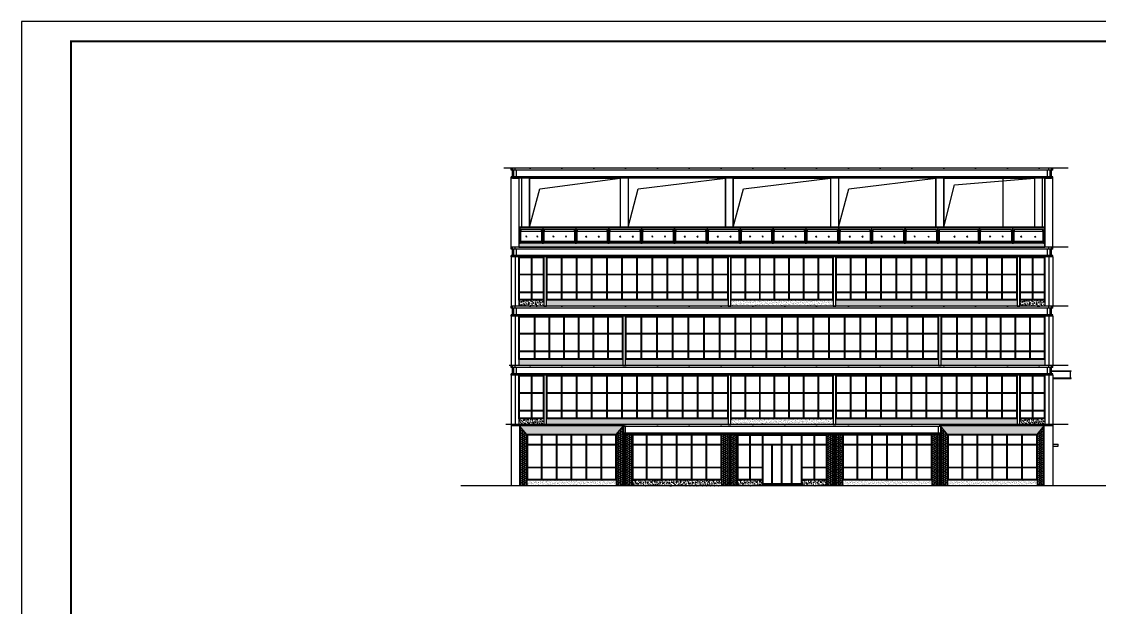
# Model space of a CAD drawing. Extents: x -1041549 to 749950, y -354245 to 17554.
# Drawn here: x -24727 to 57250, y -230976 to -186426 of the extents above; entities that cross this region are included whole.
import ezdxf

# ---------------------------------------------------------------- set-up
doc = ezdxf.new("R2010")
doc.units = 0
doc.header["$LTSCALE"] = 1000
doc.header["$MEASUREMENT"] = 0
doc.linetypes.add('DOTE', pattern=[2.42, 2, -0.2, 0.02, -0.2])
for name, color, linetype in [('DOTE', 1, 'Continuous'), ('PUB_TITLE', 4, 'Continuous'), ('WALL', 4, 'Continuous')]:
    doc.layers.add(name, color=color, linetype=linetype)
pattern_1 = [(0, (-92097.516, 139255.17), (0, 82.4889), [47.625, -95.25]), (120, (-92097.516, 139255.17), (-71.437483, -41.24445), [47.625, -95.25]), (60, (-92049.89, 139255.17), (-71.437483, 41.24445), [47.625, -95.25])]

# ---------------------------------------------------------------- blocks, each defined once
blk = doc.blocks.new('新块02')
h = blk.add_hatch()
h.set_pattern_fill('砂灰土', color=9, scale=50)
h.set_pattern_definition([(37.5, (147872.9, 356327.28), (-6.299336, 192.682377), [0, -152, 0, -170, 0, -162.5]), (7.5, (147872.9, 356327.28), (176.97767, 282.21461), [0, -82, 0, -137, 0, -52.5]), (327.5, (147749.9, 356327.28), (311.414186, 0.565905), [0, -50, 0, -180, 0, -235]), (317.5, (147749.9, 356327.28), (300.61266, 87.76756), [0, -25, 0, -118, 0, -135])])
h.paths.add_polyline_path([(105201, -355877), (107101, -355877), (107101, -356327), (105201, -356327)])
h = blk.add_hatch()
h.set_pattern_fill('砂灰土', color=9, scale=50)
h.set_pattern_definition([(37.5, (149972.9, 356327.28), (-6.299336, 192.682377), [0, -152, 0, -170, 0, -162.5]), (7.5, (149972.9, 356327.28), (176.97767, 282.21461), [0, -82, 0, -137, 0, -52.5]), (327.5, (149849.9, 356327.28), (311.414186, 0.565905), [0, -50, 0, -180, 0, -235]), (317.5, (149849.9, 356327.28), (300.61266, 87.76756), [0, -25, 0, -118, 0, -135])])
h.paths.add_polyline_path([(107301, -355877), (121101, -355877), (121101, -356327), (107301, -356327)])
h = blk.add_hatch()
h.set_pattern_fill('砂灰土', color=9, scale=50)
h.set_pattern_definition([(37.5, (163972.9, 356327.28), (-6.299336, 192.682377), [0, -152, 0, -170, 0, -162.5]), (7.5, (163972.9, 356327.28), (176.97767, 282.21461), [0, -82, 0, -137, 0, -52.5]), (327.5, (163849.9, 356327.28), (311.414186, 0.565905), [0, -50, 0, -180, 0, -235]), (317.5, (163849.9, 356327.28), (300.61266, 87.76756), [0, -25, 0, -118, 0, -135])])
h.paths.add_polyline_path([(121301, -355877), (129101, -355877), (129101, -356327), (121301, -356327)])
h = blk.add_hatch()
h.set_pattern_fill('砂灰土', color=9, scale=50)
h.set_pattern_definition([(37.5, (171972.9, 356327.28), (-6.299336, 192.682377), [0, -152, 0, -170, 0, -162.5]), (7.5, (171972.9, 356327.28), (176.97767, 282.21461), [0, -82, 0, -137, 0, -52.5]), (327.5, (171849.9, 356327.28), (311.414186, 0.565905), [0, -50, 0, -180, 0, -235]), (317.5, (171849.9, 356327.28), (300.61266, 87.76756), [0, -25, 0, -118, 0, -135])])
h.paths.add_polyline_path([(129301, -355877), (143101, -355877), (143101, -356327), (129301, -356327)])
h = blk.add_hatch()
h.set_pattern_fill('砂灰土', color=9, scale=50)
h.set_pattern_definition([(37.5, (185972.9, 356327.28), (-6.299336, 192.682377), [0, -152, 0, -170, 0, -162.5]), (7.5, (185972.9, 356327.28), (176.97767, 282.21461), [0, -82, 0, -137, 0, -52.5]), (327.5, (185849.9, 356327.28), (311.414186, 0.565905), [0, -50, 0, -180, 0, -235]), (317.5, (185849.9, 356327.28), (300.61266, 87.76756), [0, -25, 0, -118, 0, -135])])
h.paths.add_polyline_path([(143301, -355877), (145201, -355877), (145201, -356327), (143301, -356327)])
at = {"color": 2}
for p, q in [((145801, -351827), (104601, -351827)), ((104601, -351977), (104601, -351827)), ((145801, -351977), (104601, -351977)), ((145801, -352477), (104601, -352477)), ((104601, -352577), (104601, -352477)), ((104701, -352477), (104701, -351977)), ((145701, -352477), (145701, -351977)), ((145801, -351977), (145801, -351827)), ((145801, -352577), (145801, -352477)), ((145801, -352577), (104601, -352577)), ((105201, -352577), (105201, -356327)), ((121101, -355877), (107301, -355877)), ((129101, -355877), (121301, -355877)), ((143101, -355877), (129301, -355877)), ((145201, -355877), (143301, -355877))]:
    blk.add_line(p, q, dxfattribs=at)
at = {"color": 8}
for p, q in [((104701, -351977), (104701, -351827)), ((104701, -352577), (104701, -352477)), ((104801, -352477), (104801, -351977)), ((104901, -351977), (104901, -351827)), ((104901, -352577), (104901, -352477)), ((105001, -352477), (105001, -351977)), ((105201, -352577), (105201, -352477)), ((145201, -352577), (145201, -352477)), ((145401, -352477), (145401, -351977)), ((145501, -351977), (145501, -351827)), ((145501, -352577), (145501, -352477)), ((145601, -352477), (145601, -351977)), ((145701, -351977), (145701, -351827)), ((145701, -352577), (145701, -352477))]:
    blk.add_line(p, q, dxfattribs=at)
at = {"color": 5}
for p, q in [((104601, -352577), (104601, -356327)), ((104901, -352577), (104901, -356327)), ((145501, -352577), (145501, -356327)), ((145801, -352577), (145801, -356327))]:
    blk.add_line(p, q, dxfattribs=at)
at = {"color": 4}
for p, q in [((106126, -352627), (106126, -355827)), ((106176, -352627), (106176, -355827)), ((108401, -352627), (108401, -355827)), ((108451, -352627), (108451, -355827)), ((109551, -352627), (109551, -355827)), ((109601, -352627), (109601, -355827)), ((110701, -352627), (110701, -355827)), ((110751, -352627), (110751, -355827)), ((111851, -352627), (111851, -355827)), ((111901, -352627), (111901, -355827)), ((113001, -352627), (113001, -355827)), ((113051, -352627), (113051, -355827)), ((114151, -352627), (114151, -355827)), ((114201, -352627), (114201, -355827)), ((115301, -352627), (115301, -355827)), ((115351, -352627), (115351, -355827)), ((116451, -352627), (116451, -355827)), ((116501, -352627), (116501, -355827)), ((117601, -352627), (117601, -355827)), ((117651, -352627), (117651, -355827)), ((118751, -352627), (118751, -355827)), ((118801, -352627), (118801, -355827)), ((119901, -352627), (119901, -355827)), ((119951, -352627), (119951, -355827)), ((122367, -352627), (122367, -355827)), ((122417, -352627), (122417, -355827)), ((123481, -352627), (123481, -355827)), ((123531, -352627), (123531, -355827)), ((124595, -352627), (124595, -355827)), ((124645, -352627), (124645, -355827)), ((125709, -352627), (125709, -355827)), ((125759, -352627), (125759, -355827)), ((126823, -352627), (126823, -355827)), ((126873, -352627), (126873, -355827)), ((127937, -352627), (127937, -355827)), ((127987, -352627), (127987, -355827)), ((130401, -352627), (130401, -355827)), ((130451, -352627), (130451, -355827)), ((131551, -352627), (131551, -355827)), ((131601, -352627), (131601, -355827)), ((132701, -352627), (132701, -355827)), ((132751, -352627), (132751, -355827)), ((133851, -352627), (133851, -355827)), ((133901, -352627), (133901, -355827)), ((135001, -352627), (135001, -355827)), ((135051, -352627), (135051, -355827)), ((136151, -352627), (136151, -355827)), ((136201, -352627), (136201, -355827)), ((137301, -352627), (137301, -355827)), ((137351, -352627), (137351, -355827)), ((138451, -352627), (138451, -355827)), ((138501, -352627), (138501, -355827)), ((139601, -352627), (139601, -355827)), ((139651, -352627), (139651, -355827)), ((140751, -352627), (140751, -355827)), ((140801, -352627), (140801, -355827)), ((141901, -352627), (141901, -355827)), ((141951, -352627), (141951, -355827)), ((144226, -352627), (144226, -355827)), ((144276, -352627), (144276, -355827)), ((107051, -353902), (105251, -353902)), ((107051, -353952), (105251, -353952)), ((121051, -353902), (107351, -353902)), ((121051, -353952), (107351, -353952)), ((129051, -353902), (121351, -353902)), ((129051, -353952), (121351, -353952)), ((143051, -353902), (129351, -353902)), ((143051, -353952), (129351, -353952)), ((145151, -353902), (143351, -353902)), ((145151, -353952), (143351, -353952)), ((107051, -355252), (105251, -355252)), ((107051, -355302), (105251, -355302)), ((121051, -355252), (107351, -355252)), ((121051, -355302), (107351, -355302)), ((129051, -355252), (121351, -355252)), ((129051, -355302), (121351, -355302)), ((143051, -355252), (129351, -355252)), ((143051, -355302), (129351, -355302)), ((145151, -355252), (143351, -355252)), ((145151, -355302), (143351, -355302))]:
    blk.add_line(p, q, dxfattribs=at)
blk.add_line((145201, -355877), (145201, -356327))
at = {"color": 2}
for points in [[(105201, -352577), (107101, -352577), (107101, -355877), (105201, -355877)], [(107301, -352577), (121101, -352577), (121101, -355877), (107301, -355877)], [(121301, -352577), (129101, -352577), (129101, -355877), (121301, -355877)], [(129301, -352577), (143101, -352577), (143101, -355877), (129301, -355877)], [(143301, -352577), (145201, -352577), (145201, -355877), (143301, -355877)]]:
    blk.add_lwpolyline(points, close=True, dxfattribs=at)
at = {"color": 4}
for points in [[(105251, -352627), (107051, -352627), (107051, -355827), (105251, -355827)], [(107351, -352627), (121051, -352627), (121051, -355827), (107351, -355827)], [(121351, -352627), (129051, -352627), (129051, -355827), (121351, -355827)], [(129351, -352627), (143051, -352627), (143051, -355827), (129351, -355827)], [(143351, -352627), (145151, -352627), (145151, -355827), (143351, -355827)]]:
    blk.add_lwpolyline(points, close=True, dxfattribs=at)
at = {"layer": 'WALL'}
for points in [[(107301, -356327), (107301, -352577), (107101, -352577), (107101, -356327)], [(121301, -356327), (121301, -352577), (121101, -352577), (121101, -356327)], [(129301, -356327), (129301, -352577), (129101, -352577), (129101, -356327)]]:
    blk.add_lwpolyline(points, close=True, dxfattribs=at)
blk.add_lwpolyline([(143101, -352577), (143101, -356327), (143301, -356327), (143301, -352577), (143101, -352577)], dxfattribs=at)
blk = doc.blocks.new('新块03')
h = blk.add_hatch()
h.set_pattern_fill('砂灰土', color=9, scale=50)
h.set_pattern_definition([(37.5, (306920.18, 319727.33), (-6.299336, 192.682377), [0, -152, 0, -170, 0, -162.5]), (7.5, (306920.18, 319727.33), (176.97767, 282.21461), [0, -82, 0, -137, 0, -52.5]), (327.5, (306797.18, 319727.33), (311.414186, 0.565905), [0, -50, 0, -180, 0, -235]), (317.5, (306797.18, 319727.33), (300.61266, 87.76756), [0, -25, 0, -118, 0, -135])])
h.paths.add_polyline_path([(264249, -392477), (272149, -392477), (272149, -392927), (264249, -392927)])
h = blk.add_hatch()
h.set_pattern_fill('砂灰土', color=9, scale=50)
h.set_pattern_definition([(37.5, (331020.18, 319727.33), (-6.299336, 192.682377), [0, -152, 0, -170, 0, -162.5]), (7.5, (331020.18, 319727.33), (176.97767, 282.21461), [0, -82, 0, -137, 0, -52.5]), (327.5, (330897.18, 319727.33), (311.414186, 0.565905), [0, -50, 0, -180, 0, -235]), (317.5, (330897.18, 319727.33), (300.61266, 87.76756), [0, -25, 0, -118, 0, -135])])
h.paths.add_polyline_path([(272349, -392477), (296149, -392477), (296149, -392927), (272349, -392927)])
h = blk.add_hatch()
h.set_pattern_fill('砂灰土', color=9, scale=50)
h.set_pattern_definition([(37.5, (345020.18, 319727.33), (-6.299336, 192.682377), [0, -152, 0, -170, 0, -162.5]), (7.5, (345020.18, 319727.33), (176.97767, 282.21461), [0, -82, 0, -137, 0, -52.5]), (327.5, (344897.18, 319727.33), (311.414186, 0.565905), [0, -50, 0, -180, 0, -235]), (317.5, (344897.18, 319727.33), (300.61266, 87.76756), [0, -25, 0, -118, 0, -135])])
h.paths.add_polyline_path([(296349, -392477), (304249, -392477), (304249, -392927), (296349, -392927)])
at = {"color": 2}
for p, q in [((304849, -388427), (263649, -388427)), ((263649, -388577), (263649, -388427)), ((304849, -388577), (304849, -388427)), ((304849, -388577), (263649, -388577)), ((304849, -389077), (263649, -389077)), ((263649, -389177), (263649, -389077)), ((304849, -389177), (263649, -389177)), ((263749, -389077), (263749, -388577)), ((264249, -389177), (264249, -392927)), ((304749, -389077), (304749, -388577)), ((304849, -389177), (304849, -389077)), ((272149, -392477), (264249, -392477)), ((296149, -392477), (272349, -392477)), ((304249, -392477), (296349, -392477))]:
    blk.add_line(p, q, dxfattribs=at)
at = {"color": 8}
for p, q in [((263749, -388577), (263749, -388427)), ((263949, -388577), (263949, -388427)), ((304549, -388577), (304549, -388427)), ((304749, -388577), (304749, -388427)), ((263749, -389177), (263749, -389077)), ((263849, -389077), (263849, -388577)), ((263949, -389177), (263949, -389077)), ((264049, -389077), (264049, -388577)), ((264249, -389177), (264249, -389077)), ((304249, -389177), (304249, -389077)), ((304449, -389077), (304449, -388577)), ((304549, -389177), (304549, -389077)), ((304649, -389077), (304649, -388577)), ((304749, -389177), (304749, -389077))]:
    blk.add_line(p, q, dxfattribs=at)
at = {"color": 5}
for p, q in [((263649, -389177), (263649, -392927)), ((263949, -389177), (263949, -392927)), ((304549, -389177), (304549, -392927)), ((304849, -389177), (304849, -392927))]:
    blk.add_line(p, q, dxfattribs=at)
at = {"color": 4}
for p, q in [((265415, -389227), (265415, -392427)), ((265465, -389227), (265465, -392427)), ((266529, -389227), (266529, -392427)), ((266579, -389227), (266579, -392427)), ((267643, -389227), (267643, -392427)), ((267693, -389227), (267693, -392427)), ((268757, -389227), (268757, -392427)), ((268807, -389227), (268807, -392427)), ((269871, -389227), (269871, -392427)), ((269921, -389227), (269921, -392427)), ((270985, -389227), (270985, -392427)), ((271035, -389227), (271035, -392427)), ((273514, -389227), (273514, -392427)), ((273564, -389227), (273564, -392427)), ((274704, -389227), (274704, -392427)), ((274754, -389227), (274754, -392427)), ((275894, -389227), (275894, -392427)), ((275944, -389227), (275944, -392427)), ((277084, -389227), (277084, -392427)), ((277134, -389227), (277134, -392427)), ((278274, -389227), (278274, -392427)), ((278324, -389227), (278324, -392427)), ((279464, -389227), (279464, -392427)), ((279514, -389227), (279514, -392427)), ((280654, -389227), (280654, -392427)), ((280704, -389227), (280704, -392427)), ((281844, -389227), (281844, -392427)), ((281894, -389227), (281894, -392427)), ((283034, -389227), (283034, -392427)), ((283084, -389227), (283084, -392427)), ((284224, -389227), (284224, -392427)), ((284274, -389227), (284274, -392427)), ((285414, -389227), (285414, -392427)), ((285464, -389227), (285464, -392427)), ((286604, -389227), (286604, -392427)), ((286654, -389227), (286654, -392427)), ((287794, -389227), (287794, -392427)), ((287844, -389227), (287844, -392427)), ((288984, -389227), (288984, -392427)), ((289034, -389227), (289034, -392427)), ((290174, -389227), (290174, -392427)), ((290224, -389227), (290224, -392427)), ((291364, -389227), (291364, -392427)), ((291414, -389227), (291414, -392427)), ((292554, -389227), (292554, -392427)), ((292604, -389227), (292604, -392427)), ((293744, -389227), (293744, -392427)), ((293794, -389227), (293794, -392427)), ((294934, -389227), (294934, -392427)), ((294984, -389227), (294984, -392427)), ((297515, -389227), (297515, -392427)), ((297565, -389227), (297565, -392427)), ((298629, -389227), (298629, -392427)), ((298679, -389227), (298679, -392427)), ((299743, -389227), (299743, -392427)), ((299793, -389227), (299793, -392427)), ((300857, -389227), (300857, -392427)), ((300907, -389227), (300907, -392427)), ((301971, -389227), (301971, -392427)), ((302021, -389227), (302021, -392427)), ((303085, -389227), (303085, -392427)), ((303135, -389227), (303135, -392427)), ((272099, -390502), (264299, -390502)), ((272099, -390552), (264299, -390552)), ((296099, -390502), (272399, -390502)), ((296099, -390552), (272399, -390552)), ((304199, -390502), (296399, -390502)), ((304199, -390552), (296399, -390552)), ((272099, -391852), (264299, -391852)), ((272099, -391902), (264299, -391902)), ((296099, -391852), (272399, -391852)), ((296099, -391902), (272399, -391902)), ((304199, -391852), (296399, -391852)), ((304199, -391902), (296399, -391902))]:
    blk.add_line(p, q, dxfattribs=at)
for p, q in [((304249, -392477), (304249, -392927)), ((304249, -392927), (263649, -392927))]:
    blk.add_line(p, q)
at = {"color": 2}
for points in [[(264249, -389177), (272149, -389177), (272149, -392477), (264249, -392477)], [(272349, -389177), (296149, -389177), (296149, -392477), (272349, -392477)], [(296349, -389177), (304249, -389177), (304249, -392477), (296349, -392477)]]:
    blk.add_lwpolyline(points, close=True, dxfattribs=at)
at = {"color": 4}
for points in [[(264299, -389227), (272099, -389227), (272099, -392427), (264299, -392427)], [(272399, -389227), (296099, -389227), (296099, -392427), (272399, -392427)], [(296399, -389227), (304199, -389227), (304199, -392427), (296399, -392427)]]:
    blk.add_lwpolyline(points, close=True, dxfattribs=at)
at = {"layer": 'WALL'}
for points in [[(272349, -392927), (272349, -389177), (272149, -389177), (272149, -392927)], [(296349, -392927), (296349, -389177), (296149, -389177), (296149, -392927)]]:
    blk.add_lwpolyline(points, close=True, dxfattribs=at)

msp = doc.modelspace()

# ---------------------------------------------------------------- hatches: boundary and pattern name
h = msp.add_hatch()
h.set_pattern_fill('砂灰土', color=9, scale=50)
h.set_pattern_definition([(37.5, (-8682.89, 152755.17), (-6.299336, 192.68238), [0, -152, 0, -170, 0, -162.5]), (7.5, (-8682.89, 152755.17), (176.97767, 282.2146), [0, -82, 0, -137, 0, -52.5]), (327.5, (-8805.89, 152755.17), (311.41419, 0.565905), [0, -50, 0, -180, 0, -235]), (317.5, (-8805.9, 152755.17), (300.61266, 87.76756), [0, -25, 0, -118, 0, -135])])
h.paths.add_polyline_path([(13103.9, -203272.1), (53103.9, -203272.1), (53103.9, -203572.1), (13103.9, -203572.1)])
at = {"true_color": 0xfeeab9}
h = msp.add_hatch(dxfattribs=at)
h.set_pattern_fill('HEX', color=254, scale=50)
h.set_pattern_definition(pattern_1)
h.paths.add_polyline_path([(20503.9, -217822.1), (21053.9, -217172.1), (13154.2, -217172.1), (13704.2, -217822.1)])
h = msp.add_hatch(dxfattribs=at)
h.set_pattern_fill('HEX', color=254, scale=50)
h.set_pattern_definition(pattern_1)
h.paths.add_polyline_path([(13154.5, -217172.1), (13704.5, -217822.1), (13704.2, -221272.1), (13704.5, -221722.1), (13154.5, -221722.1)])
h = msp.add_hatch(dxfattribs=at)
h.set_pattern_fill('HEX', color=254, scale=50)
h.set_pattern_definition(pattern_1)
h.paths.add_polyline_path([(21053.9, -217172.1), (20503.9, -217822.1), (20504.2, -221272.1), (20503.9, -221722.1), (21053.9, -221722.1)])
h = msp.add_hatch(dxfattribs=at)
h.set_pattern_fill('HEX', color=254, scale=50)
h.set_pattern_definition(pattern_1)
h.paths.add_polyline_path([(45703.9, -217822.1), (45153.9, -217172.1), (45153.9, -221722.1), (45703.9, -221722.1)])
h = msp.add_hatch(dxfattribs=at)
h.set_pattern_fill('HEX', color=254, scale=50)
h.set_pattern_definition(pattern_1)
h.paths.add_polyline_path([(53053.7, -217172.1), (45153.9, -217172.1), (45703.9, -217822.1), (52503.7, -217822.1)])
h = msp.add_hatch(dxfattribs=at)
h.set_pattern_fill('HEX', color=254, scale=50)
h.set_pattern_definition(pattern_1)
h.paths.add_polyline_path([(52503.9, -217822.1), (53053.9, -217172.1), (53053.9, -221722.1), (52503.9, -221722.1)])
h = msp.add_hatch(dxfattribs=at)
h.set_pattern_fill('HEX', color=254, scale=50)
h.set_pattern_definition(pattern_1)
h.paths.add_polyline_path([(21703.9, -217822.1), (21153.9, -217822.1), (21153.9, -221722.1), (21703.9, -221722.1)])
h = msp.add_hatch(dxfattribs=at)
h.set_pattern_fill('HEX', color=254, scale=50)
h.set_pattern_definition(pattern_1)
h.paths.add_polyline_path([(29053.9, -217822.1), (28503.9, -217822.1), (28503.9, -221722.1), (29053.9, -221722.1)])
h = msp.add_hatch(dxfattribs=at)
h.set_pattern_fill('HEX', color=254, scale=50)
h.set_pattern_definition(pattern_1)
h.paths.add_polyline_path([(29703.9, -217822.1), (29153.9, -217822.1), (29153.9, -221722.1), (29703.9, -221722.1)])
h = msp.add_hatch(dxfattribs=at)
h.set_pattern_fill('HEX', color=254, scale=50)
h.set_pattern_definition(pattern_1)
h.paths.add_polyline_path([(37053.9, -217822.1), (36503.9, -217822.1), (36503.9, -221722.1), (37053.9, -221722.1)])
h = msp.add_hatch(dxfattribs=at)
h.set_pattern_fill('HEX', color=254, scale=50)
h.set_pattern_definition(pattern_1)
h.paths.add_polyline_path([(37703.9, -217822.1), (37153.9, -217822.1), (37153.9, -221722.1), (37703.9, -221722.1)])
h = msp.add_hatch(dxfattribs=at)
h.set_pattern_fill('HEX', color=254, scale=50)
h.set_pattern_definition(pattern_1)
h.paths.add_polyline_path([(45053.9, -217822.1), (44503.9, -217822.1), (44503.9, -221722.1), (45053.9, -221722.1)])
h = msp.add_hatch()
h.set_pattern_fill('砂灰土', color=9, scale=50)
h.set_pattern_definition([(37.5, (-32897.96, 134755.17), (-6.299336, 192.68238), [0, -152, 0, -170, 0, -162.5]), (7.5, (-32897.96, 134755.17), (176.97767, 282.2146), [0, -82, 0, -137, 0, -52.5]), (327.5, (-33020.96, 134755.17), (311.41419, 0.565905), [0, -50, 0, -180, 0, -235]), (317.5, (-33020.96, 134755.17), (300.61266, 87.76756), [0, -25, 0, -118, 0, -135])])
h.paths.add_polyline_path([(13704.2, -221272.1), (20504.2, -221272.1), (20504.2, -221722.1), (13704.2, -221722.1)])
h = msp.add_hatch()
h.set_pattern_fill('砂灰土', color=9, scale=50)
h.set_pattern_definition([(37.5, (-24898.23, 134755.17), (-6.299336, 192.68238), [0, -152, 0, -170, 0, -162.5]), (7.5, (-24898.23, 134755.17), (176.97767, 282.2146), [0, -82, 0, -137, 0, -52.5]), (327.5, (-25021.23, 134755.17), (311.41419, 0.565905), [0, -50, 0, -180, 0, -235]), (317.5, (-25021.23, 134755.17), (300.61266, 87.76756), [0, -25, 0, -118, 0, -135])])
h.paths.add_polyline_path([(21703.9, -221272.1), (28503.9, -221272.1), (28503.9, -221722.1), (21703.9, -221722.1)])
h = msp.add_hatch()
h.set_pattern_fill('砂灰土', color=9, scale=50)
h.set_pattern_definition([(37.5, (-16898.23, 134755.17), (-6.299336, 192.68238), [0, -152, 0, -170, 0, -162.5]), (7.5, (-16898.23, 134755.17), (176.97767, 282.2146), [0, -82, 0, -137, 0, -52.5]), (327.5, (-17021.23, 134755.17), (311.41419, 0.565905), [0, -50, 0, -180, 0, -235]), (317.5, (-17021.23, 134755.17), (300.61266, 87.76756), [0, -25, 0, -118, 0, -135])])
h.paths.add_polyline_path([(29703.9, -221272.1), (31603.9, -221272.1), (31603.9, -221722.1), (29703.9, -221722.1)])
h = msp.add_hatch()
h.set_pattern_fill('砂灰土', color=9, scale=50)
h.set_pattern_definition([(37.5, (-11998.23, 134755.17), (-6.299336, 192.68238), [0, -152, 0, -170, 0, -162.5]), (7.5, (-11998.23, 134755.17), (176.97767, 282.2146), [0, -82, 0, -137, 0, -52.5]), (327.5, (-12121.23, 134755.17), (311.41419, 0.565905), [0, -50, 0, -180, 0, -235]), (317.5, (-12121.23, 134755.17), (300.61266, 87.76756), [0, -25, 0, -118, 0, -135])])
h.paths.add_polyline_path([(34603.9, -221272.1), (36503.9, -221272.1), (36503.9, -221722.1), (34603.9, -221722.1)])
h = msp.add_hatch()
h.set_pattern_fill('砂灰土', color=9, scale=50)
h.set_pattern_definition([(37.5, (-8898.23, 134755.17), (-6.299336, 192.68238), [0, -152, 0, -170, 0, -162.5]), (7.5, (-8898.23, 134755.17), (176.97767, 282.2146), [0, -82, 0, -137, 0, -52.5]), (327.5, (-9021.23, 134755.17), (311.41419, 0.565905), [0, -50, 0, -180, 0, -235]), (317.5, (-9021.23, 134755.17), (300.61266, 87.76756), [0, -25, 0, -118, 0, -135])])
h.paths.add_polyline_path([(37703.9, -221272.1), (44503.9, -221272.1), (44503.9, -221722.1), (37703.9, -221722.1)])
h = msp.add_hatch()
h.set_pattern_fill('砂灰土', color=9, scale=50)
h.set_pattern_definition([(37.5, (-898.23, 134755.17), (-6.299336, 192.68238), [0, -152, 0, -170, 0, -162.5]), (7.5, (-898.23, 134755.17), (176.97767, 282.2146), [0, -82, 0, -137, 0, -52.5]), (327.5, (-1021.23, 134755.17), (311.41419, 0.565905), [0, -50, 0, -180, 0, -235]), (317.5, (-1021.23, 134755.17), (300.61266, 87.76756), [0, -25, 0, -118, 0, -135])])
h.paths.add_polyline_path([(45703.9, -221272.1), (52503.9, -221272.1), (52503.9, -221722.1), (45703.9, -221722.1)])

# ---------------------------------------------------------------- linework, layer by layer
at = {"color": 2}
for p, q in [((53703.9, -197572.1), (12503.9, -197572.1)), ((12503.9, -197722.1), (12503.9, -197572.1)), ((53703.9, -197722.1), (12503.9, -197722.1)), ((53703.9, -198222.1), (12503.9, -198222.1)), ((12503.9, -198322.1), (12503.9, -198222.1)), ((53703.9, -198322.1), (12503.9, -198322.1)), ((12603.9, -198222.1), (12603.9, -197722.1)), ((13903.9, -198322.1), (13903.9, -202072.1)), ((53603.9, -198222.1), (53603.9, -197722.1)), ((53703.9, -197722.1), (53703.9, -197572.1)), ((53703.9, -198322.1), (53703.9, -198222.1)), ((13103.9, -202072.1), (13103.9, -203572.1)), ((39820.2, -202232.1, 3.3), (13953.9, -202232.1, 3.3)), ((13953.9, -202232.1, 3.3), (13953.9, -202232.1, 3.3)), ((14820.2, -202382.1, 3.3), (14820.2, -202232.1, 3.3)), ((15020.2, -202232.1, 3.3), (15020.2, -202382.1, 3.3)), ((17320.2, -202382.1, 3.3), (17320.2, -202232.1, 3.3)), ((17520.2, -202232.1, 3.3), (17520.2, -202382.1, 3.3)), ((19820.2, -202382.1, 3.3), (19820.2, -202232.1, 3.3)), ((20020.2, -202232.1, 3.3), (20020.2, -202382.1, 3.3)), ((22320.2, -202382.1, 3.3), (22320.2, -202232.1, 3.3)), ((22520.2, -202232.1, 3.3), (22520.2, -202382.1, 3.3)), ((24820.2, -202382.1, 3.3), (24820.2, -202232.1, 3.3)), ((25020.2, -202232.1, 3.3), (25020.2, -202382.1, 3.3)), ((27320.2, -202382.1, 3.3), (27320.2, -202232.1, 3.3)), ((27520.2, -202232.1, 3.3), (27520.2, -202382.1, 3.3)), ((29820.2, -202382.1, 3.3), (29820.2, -202232.1, 3.3)), ((30020.2, -202232.1, 3.3), (30020.2, -202382.1, 3.3)), ((32320.2, -202382.1, 3.3), (32320.2, -202232.1, 3.3)), ((32520.2, -202232.1, 3.3), (32520.2, -202382.1, 3.3)), ((34820.2, -202382.1, 3.3), (34820.2, -202232.1, 3.3)), ((35020.2, -202232.1, 3.3), (35020.2, -202382.1, 3.3)), ((37320.2, -202382.1, 3.3), (37320.2, -202232.1, 3.3)), ((37520.2, -202232.1, 3.3), (37520.2, -202382.1, 3.3)), ((39820.2, -202382.1, 3.3), (39820.2, -202232.1, 3.3)), ((41269.7, -202232.1, 3.3), (40020.2, -202232.1, 3.3)), ((40020.2, -202232.1, 3.3), (40020.2, -202382.1, 3.3)), ((41269.7, -202232.1, 3.3), (41269.7, -202232.1, 3.3)), ((43854.3, -202232.1, 3.3), (42558.5, -202232.1, 3.3)), ((42558.5, -202232.1, 3.3), (42558.5, -202382.1, 3.3)), ((44853.9, -202232.1, 3.3), (43854.3, -202232.1, 3.3)), ((44853.9, -202382.1, 3.3), (44853.9, -202232.1, 3.3)), ((45053.9, -202382.1, 3.3), (45053.9, -202232.1, 3.3)), ((51954.3, -202232.1, 3.3), (50754.6, -202232.1, 3.3)), ((50754.6, -202232.1, 3.3), (50754.6, -202382.1, 3.3)), ((52953.9, -202232.1, 3.3), (51954.3, -202232.1, 3.3)), ((52953.9, -202382.1, 3.3), (52953.9, -202232.1, 3.3)), ((53103.9, -202112.1, 3.3), (53103.9, -202072.1)), ((53703.9, -217072.1), (12503.9, -217072.1)), ((12503.9, -217072.1), (12503.9, -221722.1)), ((21103.9, -217172.1), (12503.9, -217172.1)), ((13153.9, -217172.1), (13153.9, -221722.1)), ((21053.9, -217172.1), (21053.9, -221722.1)), ((53703.9, -217172.1), (45103.9, -217172.1)), ((45153.9, -217172.1), (45153.9, -221722.1)), ((53053.9, -221722.1), (53053.9, -217172.1)), ((53703.9, -217072.1), (53703.9, -221722.1)), ((13704.2, -218572.1), (13704.2, -217822.1)), ((20504.2, -217822.1), (13704.2, -217822.1)), ((20503.9, -217822.1), (20504.2, -221272.1)), ((21153.9, -217822.1), (21153.9, -221722.1)), ((21703.9, -218572.1), (21703.9, -217822.1)), ((28503.9, -217822.1), (21703.9, -217822.1)), ((29053.9, -217822.1), (29053.9, -221722.1)), ((29153.9, -217822.1), (29153.9, -221722.1)), ((29703.9, -218572.1), (29703.9, -217822.1)), ((36503.9, -217822.1), (29703.9, -217822.1)), ((37053.9, -217822.1), (37053.9, -221722.1)), ((37153.9, -217822.1), (37153.9, -221722.1)), ((37703.9, -218572.1), (37703.9, -217822.1)), ((44503.9, -217822.1), (37703.9, -217822.1)), ((45053.9, -217822.1), (45053.9, -221722.1)), ((45703.9, -218572.1), (45703.9, -217822.1)), ((52503.9, -217822.1), (45703.9, -217822.1)), ((52503.9, -218572.1), (52503.9, -217822.1)), ((13704.2, -218572.1), (13704.2, -221272.1)), ((21703.9, -218572.1), (21703.9, -221272.1)), ((28503.9, -218572.1), (28503.9, -221272.1)), ((29703.9, -218572.1), (29703.9, -221272.1)), ((36503.9, -218572.1), (36503.9, -221272.1)), ((37703.9, -218572.1), (37703.9, -221272.1)), ((44503.9, -218572.1), (44503.9, -221272.1)), ((45703.9, -218572.1), (45703.9, -221272.1)), ((52503.9, -218572.1), (52503.9, -221272.1)), ((13704.2, -221272.1), (20504.2, -221272.1)), ((21703.9, -221272.1), (28503.9, -221272.1)), ((29703.9, -221272.1), (31603.9, -221272.1)), ((34603.9, -221272.1), (36503.9, -221272.1)), ((37703.9, -221272.1), (44503.9, -221272.1)), ((45703.9, -221272.1), (52503.9, -221272.1))]:
    msp.add_line(p, q, dxfattribs=at)
at = {"color": 5}
for p, q in [((12503.9, -203572.1), (12503.9, -198322.1)), ((53703.9, -203572.1), (53703.9, -198322.1))]:
    msp.add_line(p, q, dxfattribs=at)
at = {"color": 8}
for p, q in [((12603.9, -197722.1), (12603.9, -197572.1)), ((12603.9, -198322.1), (12603.9, -198222.1)), ((12703.9, -198222.1), (12703.9, -197722.1)), ((12803.9, -197722.1), (12803.9, -197572.1)), ((12803.9, -198322.1), (12803.9, -198222.1)), ((12903.9, -198222.1), (12903.9, -197722.1)), ((53103.9, -198322.1), (53103.9, -198222.1)), ((53303.9, -198222.1), (53303.9, -197722.1)), ((53403.9, -197722.1), (53403.9, -197572.1)), ((53403.9, -198322.1), (53403.9, -198222.1)), ((53503.9, -198222.1), (53503.9, -197722.1)), ((53603.9, -197722.1), (53603.9, -197572.1)), ((53603.9, -198322.1), (53603.9, -198222.1)), ((34603.9, -221622.1), (31603.9, -221622.1)), ((34603.9, -221672.1), (31603.9, -221672.1))]:
    msp.add_line(p, q, dxfattribs=at)
at = {"color": 9}
for p, q in [((13103.9, -198322.1), (13103.9, -202072.1)), ((53103.9, -198322.1), (53103.9, -202072.1)), ((53603.9, -212972.1), (55103.9, -212972.1)), ((53603.9, -213022.1), (55103.9, -213022.1)), ((55053.9, -213522.1), (55053.9, -213022.1)), ((55103.9, -213022.1), (55103.9, -212972.1)), ((53703.9, -213522.1), (55103.9, -213522.1)), ((53703.9, -213572.1), (55103.9, -213572.1)), ((55103.9, -213572.1), (55103.9, -213522.1)), ((52503.9, -217822.1), (45703.9, -217822.1)), ((45703.9, -217822.1), (45703.9, -221722.1)), ((52503.9, -217822.1), (52503.9, -221722.1)), ((53703.9, -218572.1), (54103.9, -218572.1)), ((53703.9, -218722.1), (54103.9, -218722.1)), ((54103.9, -218722.1), (54103.9, -218572.1))]:
    msp.add_line(p, q, dxfattribs=at)
for p, q in [((13303.9, -198322.1), (13303.9, -202072.1)), ((13903.9, -198322.1), (13903.9, -202072.1)), ((20803.9, -198325.5), (20803.9, -202072.1)), ((21403.9, -198322.1), (21403.9, -202072.1)), ((28803.9, -198325.5), (28803.9, -202072.1)), ((29403.9, -198322.1), (29403.9, -202072.1)), ((36803.9, -198325.5), (36803.9, -202072.1)), ((37403.9, -198322.1), (37403.9, -202072.1)), ((44803.9, -198325.5), (44803.9, -202072.1)), ((45403.9, -198322.1), (45403.9, -202072.1)), ((52303.9, -198322.1), (52303.9, -202072.1)), ((52903.9, -198322.1), (52903.9, -202072.1)), ((53103.9, -202072.1), (53103.9, -203572.1)), ((45003.9, -203272.1), (13103.9, -203272.1)), ((53103.9, -203272.1), (45003.9, -203272.1)), ((21103.9, -217222.1), (21103.9, -217072.1)), ((45103.9, -217222.1), (21103.9, -217222.1)), ((21203.9, -217722.1), (21203.9, -217222.1)), ((45003.9, -217722.1), (45003.9, -217222.1)), ((45103.9, -217222.1), (45103.9, -217072.1)), ((13704.2, -217822.1), (13704.2, -221722.1)), ((20503.9, -217822.1), (13704.2, -217822.1)), ((20503.9, -217822.1), (20503.9, -221722.1)), ((45103.9, -217722.1), (21103.9, -217722.1)), ((21103.9, -217822.1), (21103.9, -217722.1)), ((45103.9, -217822.1), (21103.9, -217822.1)), ((21703.9, -217822.1), (21703.9, -221722.1)), ((28503.9, -217822.1), (21703.9, -217822.1)), ((28503.9, -217822.1), (28503.9, -221722.1)), ((36503.9, -217822.1), (29703.9, -217822.1)), ((29703.9, -217822.1), (29703.9, -221722.1)), ((36503.9, -217822.1), (36503.9, -221722.1)), ((44503.9, -217822.1), (37703.9, -217822.1)), ((37703.9, -217822.1), (37703.9, -221722.1)), ((44503.9, -217822.1), (44503.9, -221722.1)), ((45103.9, -217822.1), (45103.9, -217722.1)), ((52503.9, -217822.1), (45703.9, -217822.1)), ((45703.9, -217822.1), (45703.9, -221722.1)), ((52503.9, -221272.1), (45703.9, -221272.1)), ((34603.9, -221572.1), (31603.9, -221572.1)), ((31603.9, -221572.1), (31603.9, -221722.1)), ((34603.9, -221572.1), (34603.9, -221722.1))]:
    msp.add_line(p, q)
at = {"color": 3}
msp.add_line((49903.9, -198322.1), (49903.9, -202072.1), dxfattribs=at)
at = {"color": 254, "true_color": 0xfeeab9}
for p, q in [((13704.2, -217822.1), (13154.2, -217172.1)), ((20503.9, -217822.1), (21053.9, -217172.1)), ((45703.9, -217822.1), (45153.9, -217172.1)), ((52503.9, -217822.1), (53053.9, -217172.1))]:
    msp.add_line(p, q, dxfattribs=at)
at = {"color": 4}
for p, q in [((13754.2, -217872.1), (13754.2, -221222.1)), ((20454.2, -217872.1), (13754.2, -217872.1)), ((14789.2, -217872.1), (14789.2, -221222.1)), ((14839.2, -217872.1), (14839.2, -221222.1)), ((15922.2, -217872.1), (15922.2, -221222.1)), ((15972.2, -217872.1), (15972.2, -221222.1)), ((17055.2, -217872.1), (17055.2, -221222.1)), ((17105.2, -217872.1), (17105.2, -221222.1)), ((18188.2, -217872.1), (18188.2, -221222.1)), ((18238.2, -217872.1), (18238.2, -221222.1)), ((19321.2, -217872.1), (19321.2, -221222.1)), ((19371.2, -217872.1), (19371.2, -221222.1)), ((20454.2, -217872.1), (20454.2, -221222.1)), ((21753.9, -217872.1), (21753.9, -221222.1)), ((28453.9, -217872.1), (21753.9, -217872.1)), ((22788.9, -217872.1), (22788.9, -221222.1)), ((22838.9, -217872.1), (22838.9, -221222.1)), ((23921.9, -217872.1), (23921.9, -221222.1)), ((23971.9, -217872.1), (23971.9, -221222.1)), ((25054.9, -217872.1), (25054.9, -221222.1)), ((25104.9, -217872.1), (25104.9, -221222.1)), ((26187.9, -217872.1), (26187.9, -221222.1)), ((26237.9, -217872.1), (26237.9, -221222.1)), ((27320.9, -217872.1), (27320.9, -221222.1)), ((27370.9, -217872.1), (27370.9, -221222.1)), ((28453.9, -217872.1), (28453.9, -221222.1)), ((29753.9, -217872.1), (29753.9, -221222.1)), ((29753.9, -217872.1), (36453.9, -217872.1)), ((30628.9, -217872.1), (30628.9, -221222.1)), ((30678.9, -217872.1), (30678.9, -221222.1)), ((31603.9, -217872.1), (31603.9, -221572.1)), ((31653.9, -217872.1), (31653.9, -221572.1)), ((33054.9, -217872.1), (33054.9, -221572.1)), ((33104.9, -217872.1), (33104.9, -221572.1)), ((34553.9, -217872.1), (34553.9, -221572.1)), ((34603.9, -217872.1), (34603.9, -221572.1)), ((35528.9, -217872.1), (35528.9, -221222.1)), ((35578.9, -217872.1), (35578.9, -221222.1)), ((36453.9, -217872.1), (36453.9, -221222.1)), ((37753.9, -217872.1), (37753.9, -221222.1)), ((44453.9, -217872.1), (37753.9, -217872.1)), ((38788.9, -217872.1), (38788.9, -221222.1)), ((38838.9, -217872.1), (38838.9, -221222.1)), ((39921.9, -217872.1), (39921.9, -221222.1)), ((39971.9, -217872.1), (39971.9, -221222.1)), ((41054.9, -217872.1), (41054.9, -221222.1)), ((41104.9, -217872.1), (41104.9, -221222.1)), ((42187.9, -217872.1), (42187.9, -221222.1)), ((42237.9, -217872.1), (42237.9, -221222.1)), ((43320.9, -217872.1), (43320.9, -221222.1)), ((43370.9, -217872.1), (43370.9, -221222.1)), ((44453.9, -217872.1), (44453.9, -221222.1)), ((45753.9, -217872.1), (45753.9, -221222.1)), ((52453.9, -217872.1), (45753.9, -217872.1)), ((46788.9, -217872.1), (46788.9, -221222.1)), ((46838.9, -217872.1), (46838.9, -221222.1)), ((47921.9, -217872.1), (47921.9, -221222.1)), ((47971.9, -217872.1), (47971.9, -221222.1)), ((49054.9, -217872.1), (49054.9, -221222.1)), ((49104.9, -217872.1), (49104.9, -221222.1)), ((50187.9, -217872.1), (50187.9, -221222.1)), ((50237.9, -217872.1), (50237.9, -221222.1)), ((51320.9, -217872.1), (51320.9, -221222.1)), ((51370.9, -217872.1), (51370.9, -221222.1)), ((52453.9, -217872.1), (52453.9, -221222.1)), ((13754.2, -218572.1), (20454.2, -218572.1)), ((13754.2, -218622.1), (20454.2, -218622.1)), ((21753.9, -218572.1), (28453.9, -218572.1)), ((21753.9, -218622.1), (28453.9, -218622.1)), ((29753.9, -218572.1), (36453.9, -218572.1)), ((29753.9, -218622.1), (36453.9, -218622.1)), ((32304.9, -218622.1), (32304.9, -221572.1)), ((32354.9, -218622.1), (32354.9, -221572.1)), ((33804.9, -218622.1), (33804.9, -221572.1)), ((33854.9, -218622.1), (33854.9, -221572.1)), ((37753.9, -218572.1), (44453.9, -218572.1)), ((37753.9, -218622.1), (44453.9, -218622.1)), ((45753.9, -218572.1), (52453.9, -218572.1)), ((45753.9, -218622.1), (52453.9, -218622.1)), ((13754.2, -220322.1), (20454.2, -220322.1)), ((20454.2, -220372.1), (13754.2, -220372.1)), ((21753.9, -220322.1), (28453.9, -220322.1)), ((28453.9, -220372.1), (21753.9, -220372.1)), ((29753.9, -220322.1), (31603.9, -220322.1)), ((31603.9, -220372.1), (29753.9, -220372.1)), ((34603.9, -220322.1), (36453.9, -220322.1)), ((36453.9, -220372.1), (34603.9, -220372.1)), ((37753.9, -220322.1), (44453.9, -220322.1)), ((44453.9, -220372.1), (37753.9, -220372.1)), ((45753.9, -220322.1), (52453.9, -220322.1)), ((52453.9, -220372.1), (45753.9, -220372.1)), ((13754.2, -221222.1), (20454.2, -221222.1)), ((21753.9, -221222.1), (28453.9, -221222.1)), ((29753.9, -221222.1), (31603.9, -221222.1)), ((34603.9, -221222.1), (36453.9, -221222.1)), ((37753.9, -221222.1), (44453.9, -221222.1)), ((45753.9, -221222.1), (52453.9, -221222.1))]:
    msp.add_line(p, q, dxfattribs=at)
at = {"color": 140}
msp.add_line((63318.9, -221722.1), (8687.9, -221722.1), dxfattribs=at)
msp.add_lwpolyline([(53103.9, -198322.1), (53603.9, -198322.1), (53603.9, -197572.1), (53103.9, -197572.1), (13103.9, -197572.1), (12603.9, -197572.1), (12603.9, -198322.1), (13103.9, -198322.1), (13103.9, -203572.1), (53103.9, -203572.1), (53103.9, -198322.1)])
for points in [[(13903.9, -198322.1), (20803.9, -198322.1), (20803.9, -202072.1), (13903.9, -202072.1)], [(21403.9, -202072.1), (28803.9, -202072.1), (28803.9, -198325.5), (21403.9, -198325.5)], [(29403.9, -198325.5), (36803.9, -198325.5), (36803.9, -202072.1), (29403.9, -202072.1)], [(37403.9, -202072.1), (44803.9, -202072.1), (44803.9, -198325.5), (37403.9, -198325.5)], [(45403.9, -198325.5), (52303.9, -198325.5), (52303.9, -202072.1), (45403.9, -202072.1)]]:
    msp.add_lwpolyline(points, close=True)
at = {"color": 8}
for points in [[(13903.9, -202072.1), (14680.4, -199135.9), (20803.9, -198325.5)], [(21403.9, -202072.1), (22180.4, -199135.9), (28803.9, -198325.5)], [(29403.9, -202072.1), (30180.4, -199135.9), (36803.9, -198325.5)], [(37403.9, -202072.1), (38180.4, -199135.9), (44803.9, -198325.5)], [(45403.9, -202072.1), (46213.8, -198846.8), (52303.9, -198322.1)]]:
    msp.add_lwpolyline(points, dxfattribs=at)
at = {"color": 2}
for points in [[(45003.9, -202072.1), (13103.9, -202072.1)], [(13253.9, -203152.1), (13253.9, -202402.1)], [(14820.2, -202402.1), (14820.2, -203152.1)], [(15020.2, -203152.1), (15020.2, -202402.1)], [(17320.2, -202402.1), (17320.2, -203152.1)], [(17520.2, -203152.1), (17520.2, -202402.1)], [(19820.2, -202402.1), (19820.2, -203152.1)], [(20020.2, -203152.1), (20020.2, -202402.1)], [(22320.2, -202402.1), (22320.2, -203152.1)], [(22520.2, -203152.1), (22520.2, -202402.1)], [(24820.2, -202402.1), (24820.2, -203152.1)], [(25020.2, -203152.1), (25020.2, -202402.1)], [(27320.2, -202402.1), (27320.2, -203152.1)], [(27520.2, -203152.1), (27520.2, -202402.1)], [(29820.2, -202402.1), (29820.2, -203152.1)], [(30020.2, -203152.1), (30020.2, -202402.1)], [(32320.2, -202402.1), (32320.2, -203152.1)], [(32520.2, -203152.1), (32520.2, -202402.1)], [(34820.2, -202402.1), (34820.2, -203152.1)], [(35020.2, -203152.1), (35020.2, -202402.1)], [(37320.2, -202402.1), (37320.2, -203152.1)], [(37520.2, -203152.1), (37520.2, -202402.1)], [(39820.2, -202402.1), (39820.2, -203152.1)], [(40020.2, -203152.1), (40020.2, -202402.1)], [(42358.5, -202402.1), (42358.5, -203152.1)], [(42558.5, -203152.1), (42558.5, -202402.1)], [(44853.9, -202402.1), (44853.9, -203152.1)], [(53103.9, -202072.1), (45003.9, -202072.1)], [(45053.9, -202402.1), (45053.9, -203152.1)], [(48014.3, -202402.1), (48014.3, -203152.1)], [(48214.3, -203152.1), (48214.3, -202402.1)], [(50554.6, -202402.1), (50554.6, -203152.1)], [(50754.6, -203152.1), (50754.6, -202402.1)], [(52953.9, -202402.1), (52953.9, -203152.1)], [(14870.2, -203152.1), (13203.9, -203152.1)], [(14870.2, -203172.1), (13203.9, -203172.1)], [(14820.2, -203172.1), (14820.2, -203272.1)], [(17370.2, -203152.1), (14970.2, -203152.1)], [(17370.2, -203172.1), (14970.2, -203172.1)], [(15020.2, -203172.1), (15020.2, -203272.1)], [(17320.2, -203172.1), (17320.2, -203272.1)], [(19870.2, -203152.1), (17470.2, -203152.1)], [(19870.2, -203172.1), (17470.2, -203172.1)], [(17520.2, -203172.1), (17520.2, -203272.1)], [(19820.2, -203172.1), (19820.2, -203272.1)], [(22370.2, -203152.1), (19970.2, -203152.1)], [(22370.2, -203172.1), (19970.2, -203172.1)], [(20020.2, -203172.1), (20020.2, -203272.1)], [(22320.2, -203172.1), (22320.2, -203272.1)], [(24870.2, -203152.1), (22470.2, -203152.1)], [(24870.2, -203172.1), (22470.2, -203172.1)], [(22520.2, -203172.1), (22520.2, -203272.1)], [(24820.2, -203172.1), (24820.2, -203272.1)], [(27370.2, -203152.1), (24970.2, -203152.1)], [(27370.2, -203172.1), (24970.2, -203172.1)], [(25020.2, -203172.1), (25020.2, -203272.1)], [(27320.2, -203172.1), (27320.2, -203272.1)], [(29870.2, -203152.1), (27470.2, -203152.1)], [(29870.2, -203172.1), (27470.2, -203172.1)], [(27520.2, -203172.1), (27520.2, -203272.1)], [(29820.2, -203172.1), (29820.2, -203272.1)], [(32370.2, -203152.1), (29970.2, -203152.1)], [(32370.2, -203172.1), (29970.2, -203172.1)], [(30020.2, -203172.1), (30020.2, -203272.1)], [(32320.2, -203172.1), (32320.2, -203272.1)], [(34870.2, -203152.1), (32470.2, -203152.1)], [(34870.2, -203172.1), (32470.2, -203172.1)], [(32520.2, -203172.1), (32520.2, -203272.1)], [(34820.2, -203172.1), (34820.2, -203272.1)], [(37370.2, -203152.1), (34970.2, -203152.1)], [(37370.2, -203172.1), (34970.2, -203172.1)], [(35020.2, -203172.1), (35020.2, -203272.1)], [(37320.2, -203172.1), (37320.2, -203272.1)], [(39870.2, -203152.1), (37470.2, -203152.1)], [(39870.2, -203172.1), (37470.2, -203172.1)], [(37520.2, -203172.1), (37520.2, -203272.1)], [(39820.2, -203172.1), (39820.2, -203272.1)], [(41219.7, -203152.1), (39970.2, -203152.1)], [(41219.7, -203172.1), (39970.2, -203172.1)], [(40020.2, -203172.1), (40020.2, -203272.1)], [(42408.5, -203152.1), (41219.7, -203152.1)], [(42408.5, -203172.1), (41219.7, -203172.1)], [(42358.5, -203172.1), (42358.5, -203272.1)], [(43804.3, -203152.1), (42508.5, -203152.1)], [(43804.3, -203172.1), (42508.5, -203172.1)], [(42558.5, -203172.1), (42558.5, -203272.1)], [(44903.9, -203152.1), (43804.3, -203152.1)], [(44903.9, -203172.1), (43804.3, -203172.1)], [(44853.9, -203172.1), (44853.9, -203272.1)], [(48064.3, -203152.1), (45003.9, -203152.1)], [(48064.3, -203172.1), (45003.9, -203172.1)], [(45053.9, -203172.1), (45053.9, -203272.1)], [(48014.3, -203172.1), (48014.3, -203272.1)], [(49504.4, -203152.1), (48164.3, -203152.1)], [(49504.4, -203172.1), (48164.3, -203172.1)], [(50604.6, -203152.1), (49504.4, -203152.1)], [(50604.6, -203172.1), (49504.4, -203172.1)], [(50554.6, -203172.1), (50554.6, -203272.1)], [(51904.3, -203152.1), (50704.6, -203152.1)], [(51904.3, -203172.1), (50704.6, -203172.1)], [(50754.6, -203172.1), (50754.6, -203272.1)], [(53003.9, -203152.1), (51904.3, -203152.1)], [(53003.9, -203172.1), (51904.3, -203172.1)], [(52953.9, -203172.1), (52953.9, -203272.1)]]:
    msp.add_lwpolyline(points, dxfattribs=at)
at = {"color": 2, "elevation": 3.3}
for points in [[(45003.9, -202112.1), (13103.9, -202112.1)], [(13148.9, -202112.1), (13148.9, -202232.1)], [(13158.9, -202112.1), (13158.9, -202232.1)], [(14870.2, -202382.1), (13203.9, -202382.1)], [(14870.2, -202402.1), (13203.9, -202402.1)], [(13953.9, -202232.1), (13953.9, -202232.1), (13253.9, -202232.1), (13253.9, -202382.1)], [(14915.2, -202112.1), (14915.2, -202232.1)], [(14925.2, -202112.1), (14925.2, -202232.1)], [(17370.2, -202382.1), (14970.2, -202382.1)], [(17370.2, -202402.1), (14970.2, -202402.1)], [(17415.2, -202112.1), (17415.2, -202232.1)], [(17425.2, -202112.1), (17425.2, -202232.1)], [(19870.2, -202382.1), (17470.2, -202382.1)], [(19870.2, -202402.1), (17470.2, -202402.1)], [(19915.2, -202112.1), (19915.2, -202232.1)], [(19925.2, -202112.1), (19925.2, -202232.1)], [(22370.2, -202382.1), (19970.2, -202382.1)], [(22370.2, -202402.1), (19970.2, -202402.1)], [(22415.2, -202112.1), (22415.2, -202232.1)], [(22425.2, -202112.1), (22425.2, -202232.1)], [(24870.2, -202382.1), (22470.2, -202382.1)], [(24870.2, -202402.1), (22470.2, -202402.1)], [(24915.2, -202112.1), (24915.2, -202232.1)], [(24925.2, -202112.1), (24925.2, -202232.1)], [(27370.2, -202382.1), (24970.2, -202382.1)], [(27370.2, -202402.1), (24970.2, -202402.1)], [(27415.2, -202112.1), (27415.2, -202232.1)], [(27425.2, -202112.1), (27425.2, -202232.1)], [(29870.2, -202382.1), (27470.2, -202382.1)], [(29870.2, -202402.1), (27470.2, -202402.1)], [(29915.2, -202112.1), (29915.2, -202232.1)], [(29925.2, -202112.1), (29925.2, -202232.1)], [(32370.2, -202382.1), (29970.2, -202382.1)], [(32370.2, -202402.1), (29970.2, -202402.1)], [(32415.2, -202112.1), (32415.2, -202232.1)], [(32425.2, -202112.1), (32425.2, -202232.1)], [(34870.2, -202382.1), (32470.2, -202382.1)], [(34870.2, -202402.1), (32470.2, -202402.1)], [(34915.2, -202112.1), (34915.2, -202232.1)], [(34925.2, -202112.1), (34925.2, -202232.1)], [(37370.2, -202382.1), (34970.2, -202382.1)], [(37370.2, -202402.1), (34970.2, -202402.1)], [(37415.2, -202112.1), (37415.2, -202232.1)], [(37425.2, -202112.1), (37425.2, -202232.1)], [(39870.2, -202382.1), (37470.2, -202382.1)], [(39870.2, -202402.1), (37470.2, -202402.1)], [(39915.2, -202112.1), (39915.2, -202232.1)], [(39925.2, -202112.1), (39925.2, -202232.1)], [(41219.7, -202382.1), (39970.2, -202382.1)], [(41219.7, -202402.1), (39970.2, -202402.1)], [(42408.5, -202382.1), (41219.7, -202382.1)], [(42408.5, -202402.1), (41219.7, -202402.1)], [(42358.5, -202382.1), (42358.5, -202232.1), (41269.7, -202232.1), (41269.7, -202232.1)], [(42453.5, -202112.1), (42453.5, -202232.1)], [(42463.5, -202112.1), (42463.5, -202232.1)], [(43804.3, -202382.1), (42508.5, -202382.1)], [(43804.3, -202402.1), (42508.5, -202402.1)], [(44903.9, -202382.1), (43804.3, -202382.1)], [(44903.9, -202402.1), (43804.3, -202402.1)], [(44948.9, -202112.1), (44948.9, -202232.1)], [(44958.9, -202112.1), (44958.9, -202232.1)], [(53103.9, -202112.1), (45003.9, -202112.1)], [(48064.3, -202382.1), (45003.9, -202382.1)], [(48064.3, -202402.1), (45003.9, -202402.1)], [(46953.9, -202232.1), (46953.9, -202232.1), (45053.9, -202232.1), (45053.9, -202382.1)], [(48014.3, -202382.1), (48014.3, -202232.1), (46953.9, -202232.1), (46953.9, -202232.1)], [(48109.3, -202112.1), (48109.3, -202232.1)], [(48119.3, -202112.1), (48119.3, -202232.1)], [(49504.4, -202382.1), (48164.3, -202382.1)], [(49504.4, -202402.1), (48164.3, -202402.1)], [(49554.4, -202232.1), (49554.4, -202232.1), (48214.3, -202232.1), (48214.3, -202382.1)], [(50604.6, -202382.1), (49504.4, -202382.1)], [(50604.6, -202402.1), (49504.4, -202402.1)], [(50554.6, -202382.1), (50554.6, -202232.1), (49554.4, -202232.1), (49554.4, -202232.1)], [(50649.6, -202112.1), (50649.6, -202232.1)], [(50659.6, -202112.1), (50659.6, -202232.1)], [(51904.3, -202382.1), (50704.6, -202382.1)], [(51904.3, -202402.1), (50704.6, -202402.1)], [(53003.9, -202382.1), (51904.3, -202382.1)], [(53003.9, -202402.1), (51904.3, -202402.1)], [(53048.9, -202112.1), (53048.9, -202232.1)], [(53058.9, -202112.1), (53058.9, -202232.1)]]:
    msp.add_lwpolyline(points, dxfattribs=at)
at = {"color": 2}
for points in [[(13203.9, -202232.1), (13103.9, -202232.1), (13103.9, -203272.1), (13203.9, -203272.1)], [(13193.9, -202242.1), (13113.9, -202242.1), (13113.9, -203272.1), (13193.9, -203272.1)], [(14970.2, -202232.1), (14870.2, -202232.1), (14870.2, -203272.1), (14970.2, -203272.1)], [(14960.2, -202242.1), (14880.2, -202242.1), (14880.2, -203272.1), (14960.2, -203272.1)], [(17470.2, -202232.1), (17370.2, -202232.1), (17370.2, -203272.1), (17470.2, -203272.1)], [(17460.2, -202242.1), (17380.2, -202242.1), (17380.2, -203272.1), (17460.2, -203272.1)], [(19970.2, -202232.1), (19870.2, -202232.1), (19870.2, -203272.1), (19970.2, -203272.1)], [(19960.2, -202242.1), (19880.2, -202242.1), (19880.2, -203272.1), (19960.2, -203272.1)], [(22470.2, -202232.1), (22370.2, -202232.1), (22370.2, -203272.1), (22470.2, -203272.1)], [(22460.2, -202242.1), (22380.2, -202242.1), (22380.2, -203272.1), (22460.2, -203272.1)], [(24970.2, -202232.1), (24870.2, -202232.1), (24870.2, -203272.1), (24970.2, -203272.1)], [(24960.2, -202242.1), (24880.2, -202242.1), (24880.2, -203272.1), (24960.2, -203272.1)], [(27470.2, -202232.1), (27370.2, -202232.1), (27370.2, -203272.1), (27470.2, -203272.1)], [(27460.2, -202242.1), (27380.2, -202242.1), (27380.2, -203272.1), (27460.2, -203272.1)], [(29970.2, -202232.1), (29870.2, -202232.1), (29870.2, -203272.1), (29970.2, -203272.1)], [(29960.2, -202242.1), (29880.2, -202242.1), (29880.2, -203272.1), (29960.2, -203272.1)], [(32470.2, -202232.1), (32370.2, -202232.1), (32370.2, -203272.1), (32470.2, -203272.1)], [(32460.2, -202242.1), (32380.2, -202242.1), (32380.2, -203272.1), (32460.2, -203272.1)], [(34970.2, -202232.1), (34870.2, -202232.1), (34870.2, -203272.1), (34970.2, -203272.1)], [(34960.2, -202242.1), (34880.2, -202242.1), (34880.2, -203272.1), (34960.2, -203272.1)], [(37470.2, -202232.1), (37370.2, -202232.1), (37370.2, -203272.1), (37470.2, -203272.1)], [(37460.2, -202242.1), (37380.2, -202242.1), (37380.2, -203272.1), (37460.2, -203272.1)], [(39970.2, -202232.1), (39870.2, -202232.1), (39870.2, -203272.1), (39970.2, -203272.1)], [(39960.2, -202242.1), (39880.2, -202242.1), (39880.2, -203272.1), (39960.2, -203272.1)], [(42508.5, -202232.1), (42408.5, -202232.1), (42408.5, -203272.1), (42508.5, -203272.1)], [(42498.5, -202242.1), (42418.5, -202242.1), (42418.5, -203272.1), (42498.5, -203272.1)], [(45003.9, -202232.1), (44903.9, -202232.1), (44903.9, -203272.1), (45003.9, -203272.1)], [(44993.9, -202242.1), (44913.9, -202242.1), (44913.9, -203272.1), (44993.9, -203272.1)], [(48164.3, -202232.1), (48064.3, -202232.1), (48064.3, -203272.1), (48164.3, -203272.1)], [(48154.3, -202242.1), (48074.3, -202242.1), (48074.3, -203272.1), (48154.3, -203272.1)], [(50704.6, -202232.1), (50604.6, -202232.1), (50604.6, -203272.1), (50704.6, -203272.1)], [(50694.6, -202242.1), (50614.6, -202242.1), (50614.6, -203272.1), (50694.6, -203272.1)], [(53103.9, -202232.1), (53003.9, -202232.1), (53003.9, -203272.1), (53103.9, -203272.1)], [(53093.9, -202242.1), (53013.9, -202242.1), (53013.9, -203272.1), (53093.9, -203272.1)]]:
    msp.add_lwpolyline(points, close=True, dxfattribs=at)
at = {"color": 8, "elevation": 0}
for points in [[(13669.8, -202825.3), (13638.4, -202771.1)], [(13705.3, -202840.2), (13641.1, -202729.6)], [(13706.7, -202798.2), (13676.9, -202746.8)], [(14506.3, -202825.3), (14474.8, -202771.1)], [(14541.7, -202840.2), (14477.6, -202729.6)], [(14543.1, -202798.2), (14513.4, -202746.8)], [(15730, -202825.3), (15698.6, -202771.1)], [(15765.5, -202840.2), (15701.3, -202729.6)], [(15766.9, -202798.2), (15737.1, -202746.8)], [(16691.8, -202825.3), (16660.4, -202771.1)], [(16727.3, -202840.2), (16663.1, -202729.6)], [(16728.7, -202798.2), (16698.9, -202746.8)], [(18217.9, -202825.3), (18186.5, -202771.1)], [(18253.4, -202840.2), (18189.2, -202729.6)], [(18254.8, -202798.2), (18225, -202746.8)], [(19179.7, -202825.3), (19148.3, -202771.1)], [(19215.2, -202840.2), (19151, -202729.6)], [(19216.6, -202798.2), (19186.8, -202746.8)], [(20811.3, -202825.3), (20779.8, -202771.1)], [(20846.7, -202840.2), (20782.6, -202729.6)], [(20848.1, -202798.2), (20818.4, -202746.8)], [(21773.1, -202825.3), (21741.6, -202771.1)], [(21808.5, -202840.2), (21744.4, -202729.6)], [(21810, -202798.2), (21780.2, -202746.8)], [(23253.2, -202825.3), (23221.8, -202771.1)], [(23288.6, -202840.2), (23224.5, -202729.6)], [(23290.1, -202798.2), (23260.3, -202746.8)], [(24215, -202825.3), (24183.6, -202771.1)], [(24250.5, -202840.2), (24186.3, -202729.6)], [(24251.9, -202798.2), (24222.1, -202746.8)], [(25726.4, -202825.3), (25695, -202771.1)], [(25761.8, -202840.2), (25697.7, -202729.6)], [(25763.3, -202798.2), (25733.5, -202746.8)], [(26688.2, -202825.3), (26656.8, -202771.1)], [(26723.7, -202840.2), (26659.5, -202729.6)], [(26725.1, -202798.2), (26695.3, -202746.8)], [(28236.5, -202825.3), (28205.1, -202771.1)], [(28272, -202840.2), (28207.8, -202729.6)], [(28273.4, -202798.2), (28243.6, -202746.8)], [(29198.3, -202825.3), (29166.9, -202771.1)], [(29233.8, -202840.2), (29169.7, -202729.6)], [(29235.2, -202798.2), (29205.4, -202746.8)], [(30687.4, -202825.3), (30656, -202771.1)], [(30722.8, -202840.2), (30658.7, -202729.6)], [(30724.3, -202798.2), (30694.5, -202746.8)], [(31649.2, -202825.3), (31617.8, -202771.1)], [(31684.7, -202840.2), (31620.5, -202729.6)], [(31686.1, -202798.2), (31656.3, -202746.8)], [(33192, -202825.3), (33160.5, -202771.1)], [(33227.4, -202840.2), (33163.3, -202729.6)], [(33228.9, -202798.2), (33199.1, -202746.8)], [(34153.8, -202825.3), (34122.4, -202771.1)], [(34189.2, -202840.2), (34125.1, -202729.6)], [(34190.7, -202798.2), (34160.9, -202746.8)], [(35710.1, -202825.3), (35678.7, -202771.1)], [(35745.6, -202840.2), (35681.5, -202729.6)], [(35747, -202798.2), (35717.2, -202746.8)], [(36672, -202825.3), (36640.5, -202771.1)], [(36707.4, -202840.2), (36643.3, -202729.6)], [(36708.8, -202798.2), (36679, -202746.8)], [(38277, -202825.3), (38245.5, -202771.1)], [(38312.4, -202840.2), (38248.3, -202729.6)], [(38313.8, -202798.2), (38284.1, -202746.8)], [(39238.8, -202825.3), (39207.3, -202771.1)], [(39274.2, -202840.2), (39210.1, -202729.6)], [(39275.7, -202798.2), (39245.9, -202746.8)], [(40697.4, -202825.3), (40665.9, -202771.1)], [(40732.8, -202840.2), (40668.7, -202729.6)], [(40734.2, -202798.2), (40704.4, -202746.8)], [(41659.2, -202825.3), (41627.7, -202771.1)], [(41694.6, -202840.2), (41630.5, -202729.6)], [(41696.1, -202798.2), (41666.3, -202746.8)], [(43206.2, -202825.3), (43174.7, -202771.1)], [(43241.6, -202840.2), (43177.5, -202729.6)], [(43243, -202798.2), (43213.2, -202746.8)], [(44268, -202836.6), (44236.6, -202782.4)], [(44303.4, -202851.5), (44239.3, -202740.9)], [(44304.9, -202809.4), (44275.1, -202758.1)], [(46234.3, -202825.3), (46202.9, -202771.1)], [(46269.8, -202840.2), (46205.6, -202729.6)], [(46271.2, -202798.2), (46241.4, -202746.8)], [(47196.2, -202825.3), (47164.7, -202771.1)], [(47231.6, -202840.2), (47167.5, -202729.6)], [(47233, -202798.2), (47203.2, -202746.8)], [(48940.8, -202825.3), (48909.3, -202771.1)], [(48976.2, -202840.2), (48912.1, -202729.6)], [(48977.6, -202798.2), (48947.8, -202746.8)], [(49902.6, -202825.3), (49871.1, -202771.1)], [(49938, -202840.2), (49873.9, -202729.6)], [(49939.4, -202798.2), (49909.7, -202746.8)], [(51306.2, -202825.3), (51274.7, -202771.1)], [(51341.6, -202840.2), (51277.5, -202729.6)], [(51343, -202798.2), (51313.2, -202746.8)], [(52368, -202836.6), (52336.6, -202782.4)], [(52403.4, -202851.5), (52339.3, -202740.9)], [(52404.9, -202809.4), (52375.1, -202758.1)]]:
    msp.add_lwpolyline(points, dxfattribs=at)
at = {"layer": 'DOTE', "linetype": 'DOTE'}
for p, q in [((54873.9, -197572.1), (11945.4, -197572.1)), ((54873.9, -203572.1), (13795, -203572.1)), ((54873.9, -208072.1), (12595, -208072.1)), ((54873.9, -212572.1), (12359.6, -212572.1)), ((54873.9, -217072.1), (12095, -217072.1))]:
    msp.add_line(p, q, dxfattribs=at)
at = {"layer": 'PUB_TITLE'}
msp.add_lwpolyline([(-24727.4, -275525.9), (101422.6, -275525.9), (101422.6, -186425.9), (-24727.4, -186425.9)], close=True, dxfattribs=at)
at = {"layer": 'PUB_TITLE', "const_width": 150}
msp.add_lwpolyline([(-20977.4, -274025.9), (99922.6, -274025.9), (99922.6, -187925.9), (-20977.4, -187925.9)], close=True, dxfattribs=at)

# ---------------------------------------------------------------- block references
for name, p in [('新块02', (-92097.5, 148255.2)), ('新块03', (-251144.8, 180355.1)), ('新块02', (-92097.5, 139255.2))]:
    msp.add_blockref(name, p)

doc.saveas('drawing.dxf')
